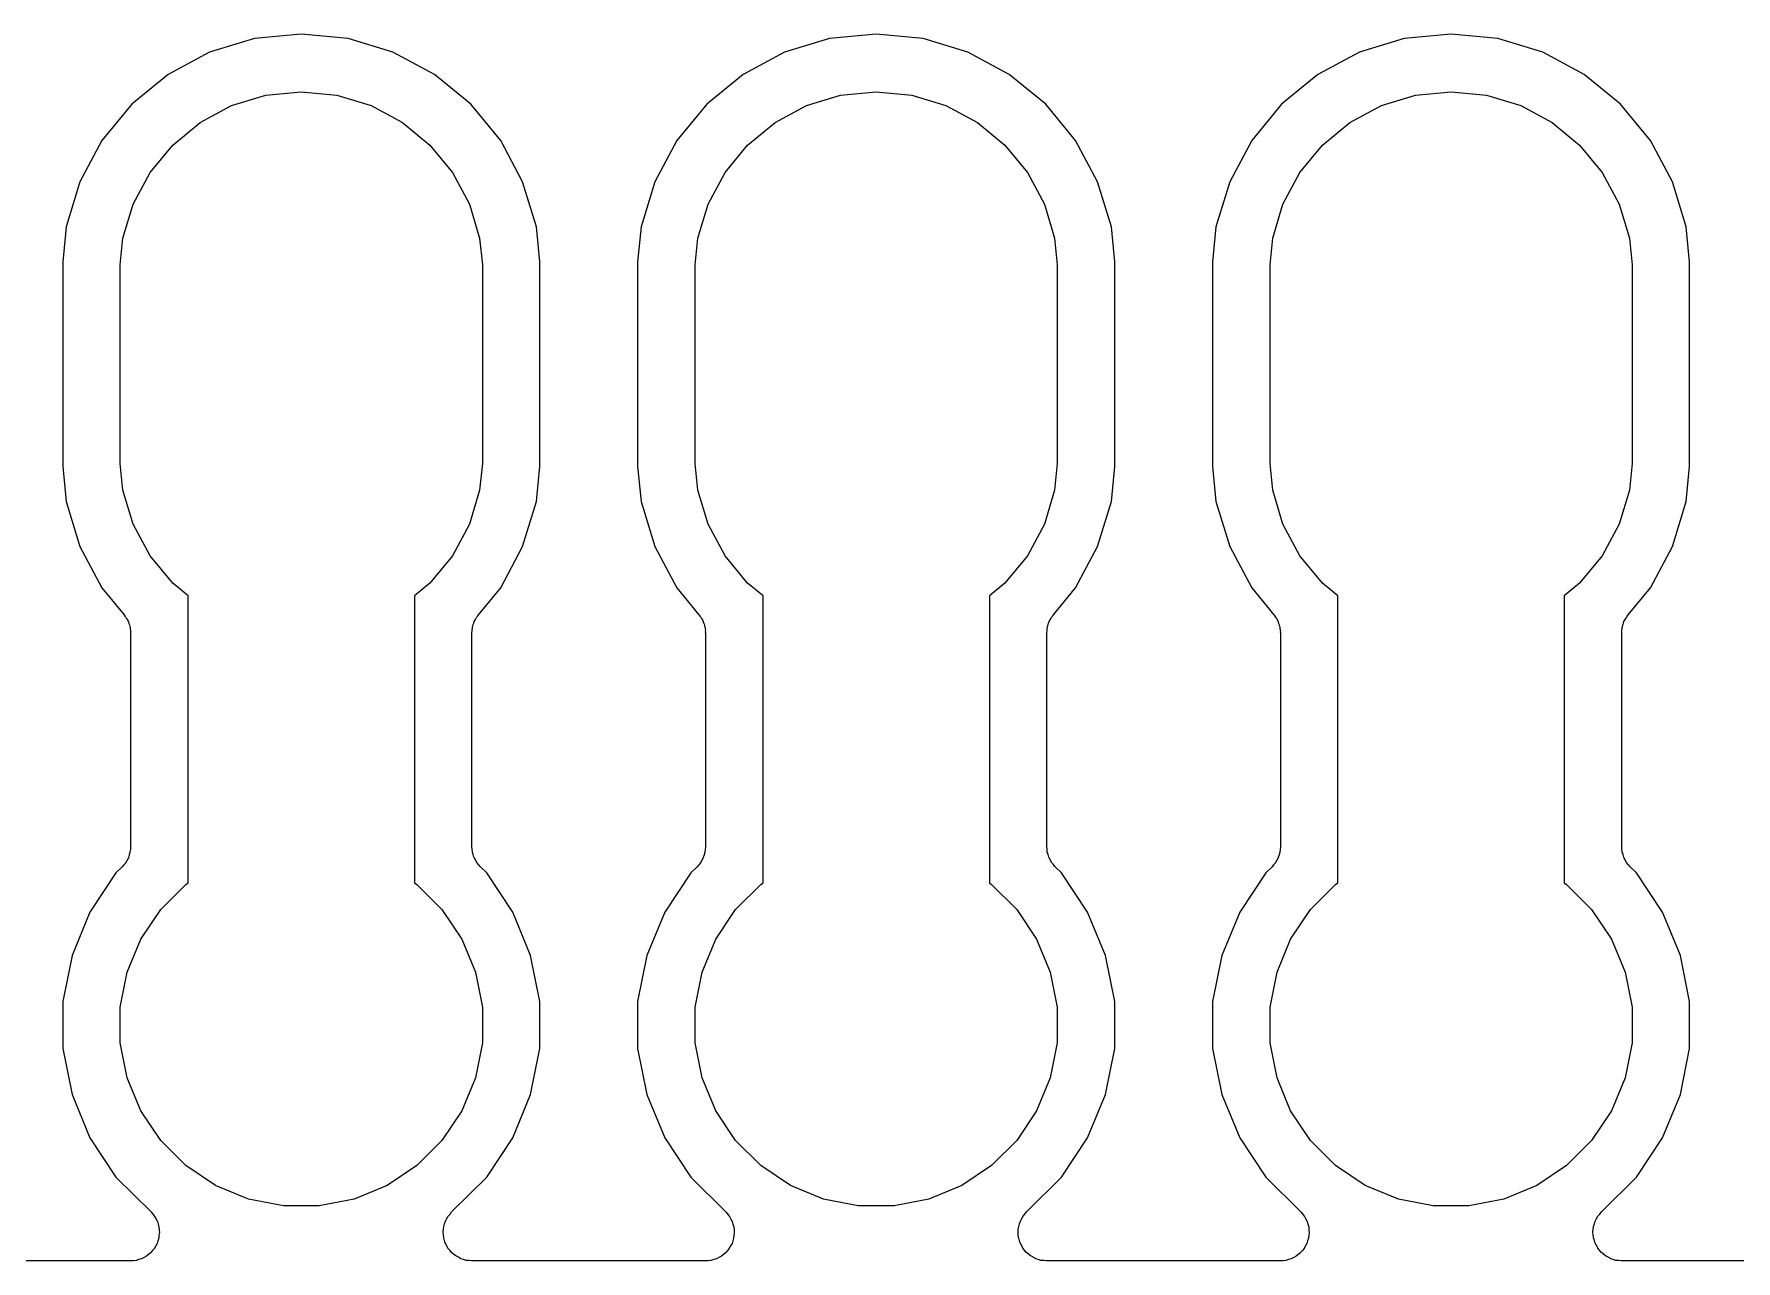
# Model space of a CAD drawing. Extents: x 74.5 to 163.3, y -89.7 to -63.9.
# Drawn here: x 148.04 to 155.56, y -89.69 to -84.27 of the extents above; entities that cross this region are included whole.
import ezdxf

# ---------------------------------------------------------------- set-up
doc = ezdxf.new("R2010")
doc.units = 0
doc.layers.add('BLACK', color=7, linetype='CONTINUOUS')

msp = doc.modelspace()

# ---------------------------------------------------------------- linework, layer by layer
at = {"layer": 'BLACK', "linetype": 'CONTINUOUS'}
for p, q in [((149.018, -84.2862), (148.82, -84.3465)), ((149.225, -84.2659), (149.018, -84.2862)), ((149.432, -84.2862), (149.225, -84.2659)), ((149.63, -84.3465), (149.432, -84.2862)), ((151.558, -84.2862), (151.36, -84.3465)), ((151.765, -84.2659), (151.558, -84.2862)), ((151.972, -84.2862), (151.765, -84.2659)), ((152.17, -84.3465), (151.972, -84.2862)), ((154.098, -84.2862), (153.9, -84.3465)), ((154.305, -84.2659), (154.098, -84.2862)), ((154.512, -84.2862), (154.305, -84.2659)), ((154.71, -84.3465), (154.512, -84.2862)), ((148.82, -84.3465), (148.637, -84.4444)), ((149.813, -84.4444), (149.63, -84.3465)), ((151.36, -84.3465), (151.177, -84.4444)), ((152.353, -84.4444), (152.17, -84.3465)), ((153.9, -84.3465), (153.717, -84.4444)), ((154.893, -84.4444), (154.71, -84.3465)), ((148.637, -84.4444), (148.476, -84.5761)), ((149.974, -84.5761), (149.813, -84.4444)), ((151.177, -84.4444), (151.016, -84.5761)), ((152.514, -84.5761), (152.353, -84.4444)), ((153.717, -84.4444), (153.556, -84.5761)), ((155.054, -84.5761), (154.893, -84.4444)), ((148.476, -84.5761), (148.344, -84.7366)), ((148.778, -84.6566), (148.917, -84.5823)), ((148.917, -84.5823), (149.068, -84.5366)), ((149.068, -84.5366), (149.225, -84.5211)), ((149.225, -84.5211), (149.382, -84.5366)), ((149.382, -84.5366), (149.533, -84.5823)), ((149.533, -84.5823), (149.672, -84.6566)), ((150.106, -84.7366), (149.974, -84.5761)), ((151.016, -84.5761), (150.884, -84.7366)), ((151.318, -84.6566), (151.457, -84.5823)), ((151.457, -84.5823), (151.608, -84.5366)), ((151.608, -84.5366), (151.765, -84.5211)), ((151.765, -84.5211), (151.922, -84.5366)), ((151.922, -84.5366), (152.073, -84.5823)), ((152.073, -84.5823), (152.212, -84.6566)), ((152.646, -84.7366), (152.514, -84.5761)), ((153.556, -84.5761), (153.424, -84.7366)), ((153.858, -84.6566), (153.997, -84.5823)), ((153.997, -84.5823), (154.148, -84.5366)), ((154.148, -84.5366), (154.305, -84.5211)), ((154.305, -84.5211), (154.462, -84.5366)), ((154.462, -84.5366), (154.613, -84.5823)), ((154.613, -84.5823), (154.752, -84.6566)), ((155.186, -84.7366), (155.054, -84.5761)), ((148.657, -84.7566), (148.778, -84.6566)), ((149.672, -84.6566), (149.793, -84.7566)), ((151.197, -84.7566), (151.318, -84.6566)), ((152.212, -84.6566), (152.333, -84.7566)), ((153.737, -84.7566), (153.858, -84.6566)), ((154.752, -84.6566), (154.873, -84.7566)), ((148.344, -84.7366), (148.247, -84.9197)), ((150.203, -84.9197), (150.106, -84.7366)), ((150.884, -84.7366), (150.787, -84.9197)), ((152.743, -84.9197), (152.646, -84.7366)), ((153.424, -84.7366), (153.327, -84.9197)), ((155.283, -84.9197), (155.186, -84.7366)), ((148.557, -84.8784), (148.657, -84.7566)), ((149.793, -84.7566), (149.893, -84.8784)), ((151.097, -84.8784), (151.197, -84.7566)), ((152.333, -84.7566), (152.433, -84.8784)), ((153.637, -84.8784), (153.737, -84.7566)), ((154.873, -84.7566), (154.973, -84.8784)), ((148.482, -85.0174), (148.557, -84.8784)), ((149.893, -84.8784), (149.968, -85.0174)), ((151.022, -85.0174), (151.097, -84.8784)), ((152.433, -84.8784), (152.508, -85.0174)), ((153.562, -85.0174), (153.637, -84.8784)), ((154.973, -84.8784), (155.048, -85.0174)), ((148.247, -84.9197), (148.186, -85.1184)), ((150.264, -85.1184), (150.203, -84.9197)), ((150.787, -84.9197), (150.726, -85.1184)), ((152.804, -85.1184), (152.743, -84.9197)), ((153.327, -84.9197), (153.266, -85.1184)), ((155.344, -85.1184), (155.283, -84.9197)), ((148.437, -85.1682), (148.482, -85.0174)), ((149.968, -85.0174), (150.013, -85.1682)), ((150.977, -85.1682), (151.022, -85.0174)), ((152.508, -85.0174), (152.553, -85.1682)), ((153.517, -85.1682), (153.562, -85.0174)), ((155.048, -85.0174), (155.093, -85.1682)), ((148.186, -85.1184), (148.171, -85.2732)), ((150.279, -85.2732), (150.264, -85.1184)), ((150.726, -85.1184), (150.711, -85.2732)), ((152.819, -85.2732), (152.804, -85.1184)), ((153.266, -85.1184), (153.251, -85.2732)), ((155.359, -85.2732), (155.344, -85.1184)), ((148.425, -85.2857), (148.437, -85.1682)), ((150.013, -85.1682), (150.025, -85.2857)), ((150.965, -85.2857), (150.977, -85.1682)), ((152.553, -85.1682), (152.565, -85.2857)), ((153.505, -85.2857), (153.517, -85.1682)), ((155.093, -85.1682), (155.105, -85.2857)), ((148.171, -85.2732), (148.171, -86.1768)), ((148.425, -86.1643), (148.425, -85.2857)), ((150.025, -85.2857), (150.025, -86.1643)), ((150.279, -86.1768), (150.279, -85.2732)), ((150.711, -85.2732), (150.711, -86.1768)), ((150.965, -86.1643), (150.965, -85.2857)), ((152.565, -85.2857), (152.565, -86.1643)), ((152.819, -86.1768), (152.819, -85.2732)), ((153.251, -85.2732), (153.251, -86.1768)), ((153.505, -86.1643), (153.505, -85.2857)), ((155.105, -85.2857), (155.105, -86.1643)), ((155.359, -86.1768), (155.359, -85.2732)), ((148.437, -86.2818), (148.425, -86.1643)), ((150.025, -86.1643), (150.013, -86.2818)), ((150.977, -86.2818), (150.965, -86.1643)), ((152.565, -86.1643), (152.553, -86.2818)), ((153.517, -86.2818), (153.505, -86.1643)), ((155.105, -86.1643), (155.093, -86.2818)), ((148.171, -86.1768), (148.186, -86.3316)), ((150.264, -86.3316), (150.279, -86.1768)), ((150.711, -86.1768), (150.726, -86.3316)), ((152.804, -86.3316), (152.819, -86.1768)), ((153.251, -86.1768), (153.266, -86.3316)), ((155.344, -86.3316), (155.359, -86.1768)), ((148.482, -86.4326), (148.437, -86.2818)), ((150.013, -86.2818), (149.968, -86.4326)), ((151.022, -86.4326), (150.977, -86.2818)), ((152.553, -86.2818), (152.508, -86.4326)), ((153.562, -86.4326), (153.517, -86.2818)), ((155.093, -86.2818), (155.048, -86.4326)), ((148.186, -86.3316), (148.247, -86.5303)), ((150.203, -86.5303), (150.264, -86.3316)), ((150.726, -86.3316), (150.787, -86.5303)), ((152.743, -86.5303), (152.804, -86.3316)), ((153.266, -86.3316), (153.327, -86.5303)), ((155.283, -86.5303), (155.344, -86.3316)), ((148.557, -86.5716), (148.482, -86.4326)), ((149.968, -86.4326), (149.893, -86.5716)), ((151.097, -86.5716), (151.022, -86.4326)), ((152.508, -86.4326), (152.433, -86.5716)), ((153.637, -86.5716), (153.562, -86.4326)), ((155.048, -86.4326), (154.973, -86.5716)), ((148.247, -86.5303), (148.344, -86.7134)), ((150.106, -86.7134), (150.203, -86.5303)), ((150.787, -86.5303), (150.884, -86.7134)), ((152.646, -86.7134), (152.743, -86.5303)), ((153.327, -86.5303), (153.424, -86.7134)), ((155.186, -86.7134), (155.283, -86.5303)), ((148.657, -86.6934), (148.557, -86.5716)), ((149.893, -86.5716), (149.793, -86.6934)), ((151.197, -86.6934), (151.097, -86.5716)), ((152.433, -86.5716), (152.333, -86.6934)), ((153.737, -86.6934), (153.637, -86.5716)), ((154.973, -86.5716), (154.873, -86.6934)), ((148.725, -86.7496), (148.657, -86.6934)), ((149.793, -86.6934), (149.725, -86.7496)), ((151.265, -86.7496), (151.197, -86.6934)), ((152.333, -86.6934), (152.265, -86.7496)), ((153.805, -86.7496), (153.737, -86.6934)), ((154.873, -86.6934), (154.805, -86.7496)), ((148.344, -86.7134), (148.442, -86.8326)), ((148.725, -88.0179), (148.725, -86.7496)), ((149.725, -86.7496), (149.725, -88.0179)), ((150.008, -86.8326), (150.106, -86.7134)), ((150.884, -86.7134), (150.982, -86.8326)), ((151.265, -88.0179), (151.265, -86.7496)), ((152.265, -86.7496), (152.265, -88.0179)), ((152.548, -86.8326), (152.646, -86.7134)), ((153.424, -86.7134), (153.522, -86.8326)), ((153.805, -88.0179), (153.805, -86.7496)), ((154.805, -86.7496), (154.805, -88.0179)), ((155.088, -86.8326), (155.186, -86.7134)), ((148.442, -86.8326), (148.443, -86.8339)), ((148.443, -86.8339), (148.446, -86.8386)), ((148.446, -86.8386), (148.45, -86.8428)), ((148.45, -86.8428), (148.453, -86.8489)), ((148.453, -86.8489), (148.457, -86.8547)), ((149.994, -86.8532), (149.998, -86.8474)), ((149.998, -86.8474), (150.001, -86.8414)), ((150.001, -86.8414), (150.005, -86.8371)), ((150.005, -86.8371), (150.008, -86.8326)), ((150.982, -86.8326), (150.983, -86.8339)), ((150.983, -86.8339), (150.986, -86.8386)), ((150.986, -86.8386), (150.99, -86.8428)), ((150.99, -86.8428), (150.993, -86.8489)), ((150.993, -86.8489), (150.997, -86.8547)), ((152.534, -86.8532), (152.538, -86.8474)), ((152.538, -86.8474), (152.541, -86.8414)), ((152.541, -86.8414), (152.545, -86.8371)), ((152.545, -86.8371), (152.548, -86.8326)), ((153.522, -86.8326), (153.523, -86.8339)), ((153.523, -86.8339), (153.526, -86.8386)), ((153.526, -86.8386), (153.53, -86.8428)), ((153.53, -86.8428), (153.533, -86.8489)), ((153.533, -86.8489), (153.537, -86.8547)), ((155.074, -86.8532), (155.078, -86.8474)), ((155.078, -86.8474), (155.081, -86.8414)), ((155.081, -86.8414), (155.085, -86.8371)), ((155.085, -86.8371), (155.088, -86.8326)), ((148.457, -86.8547), (148.459, -86.8599)), ((148.459, -86.8599), (148.461, -86.8647)), ((148.461, -86.8647), (148.463, -86.8713)), ((148.463, -86.8713), (148.466, -86.8777)), ((148.466, -86.8777), (148.467, -86.8832)), ((148.467, -86.8832), (148.469, -86.8885)), ((148.469, -86.8885), (148.469, -86.8953)), ((148.469, -86.8953), (148.471, -86.9021)), ((148.471, -86.9021), (148.47, -86.9076)), ((148.47, -86.9076), (148.471, -86.9131)), ((148.471, -86.9131), (148.471, -87.8568)), ((149.979, -86.9113), (149.98, -86.9059)), ((149.979, -86.9131), (149.979, -86.9113)), ((149.979, -87.8568), (149.979, -86.9131)), ((149.98, -86.9003), (149.981, -86.8936)), ((149.98, -86.9059), (149.98, -86.9003)), ((149.981, -86.8936), (149.982, -86.8867)), ((149.982, -86.8867), (149.983, -86.8815)), ((149.983, -86.8815), (149.985, -86.876)), ((149.985, -86.876), (149.987, -86.8697)), ((149.987, -86.8697), (149.989, -86.8631)), ((149.989, -86.8631), (149.992, -86.8583)), ((149.992, -86.8583), (149.994, -86.8532)), ((150.997, -86.8547), (150.999, -86.8599)), ((150.999, -86.8599), (151.001, -86.8647)), ((151.001, -86.8647), (151.003, -86.8713)), ((151.003, -86.8713), (151.006, -86.8777)), ((151.006, -86.8777), (151.007, -86.8832)), ((151.007, -86.8832), (151.009, -86.8885)), ((151.009, -86.8885), (151.009, -86.8953)), ((151.009, -86.8953), (151.011, -86.9021)), ((151.011, -86.9021), (151.01, -86.9076)), ((151.01, -86.9076), (151.011, -86.9131)), ((151.011, -86.9131), (151.011, -87.8568)), ((152.519, -86.9113), (152.52, -86.9059)), ((152.519, -86.9131), (152.519, -86.9113)), ((152.519, -87.8568), (152.519, -86.9131)), ((152.52, -86.9003), (152.521, -86.8936)), ((152.52, -86.9059), (152.52, -86.9003)), ((152.521, -86.8936), (152.522, -86.8867)), ((152.522, -86.8867), (152.523, -86.8815)), ((152.523, -86.8815), (152.525, -86.876)), ((152.525, -86.876), (152.527, -86.8697)), ((152.527, -86.8697), (152.529, -86.8631)), ((152.529, -86.8631), (152.532, -86.8583)), ((152.532, -86.8583), (152.534, -86.8532)), ((153.537, -86.8547), (153.539, -86.8599)), ((153.539, -86.8599), (153.541, -86.8647)), ((153.541, -86.8647), (153.543, -86.8713)), ((153.543, -86.8713), (153.546, -86.8777)), ((153.546, -86.8777), (153.547, -86.8832)), ((153.547, -86.8832), (153.549, -86.8885)), ((153.549, -86.8885), (153.549, -86.8953)), ((153.549, -86.8953), (153.551, -86.9021)), ((153.551, -86.9021), (153.55, -86.9076)), ((153.55, -86.9076), (153.551, -86.9131)), ((153.551, -86.9131), (153.551, -87.8568)), ((155.059, -86.9113), (155.06, -86.9059)), ((155.059, -86.9131), (155.059, -86.9113)), ((155.059, -87.8568), (155.059, -86.9131)), ((155.06, -86.9003), (155.061, -86.8936)), ((155.06, -86.9059), (155.06, -86.9003)), ((155.061, -86.8936), (155.062, -86.8867)), ((155.062, -86.8867), (155.063, -86.8815)), ((155.063, -86.8815), (155.065, -86.876)), ((155.065, -86.876), (155.067, -86.8697)), ((155.067, -86.8697), (155.069, -86.8631)), ((155.069, -86.8631), (155.072, -86.8583)), ((155.072, -86.8583), (155.074, -86.8532)), ((148.465, -87.8944), (148.461, -87.9056)), ((148.468, -87.8832), (148.465, -87.8944)), ((148.47, -87.8703), (148.468, -87.8819)), ((148.468, -87.8819), (148.468, -87.8826)), ((148.468, -87.8826), (148.468, -87.8832)), ((148.471, -87.8586), (148.47, -87.8703)), ((148.471, -87.8568), (148.471, -87.8572)), ((148.471, -87.8572), (148.471, -87.8573)), ((148.471, -87.8573), (148.471, -87.8573)), ((148.471, -87.8573), (148.471, -87.8586)), ((149.98, -87.8685), (149.979, -87.8568)), ((149.981, -87.8802), (149.98, -87.8685)), ((149.981, -87.8808), (149.981, -87.8802)), ((149.981, -87.8815), (149.981, -87.8808)), ((149.985, -87.8927), (149.981, -87.8815)), ((149.988, -87.904), (149.985, -87.8927)), ((149.988, -87.9046), (149.988, -87.904)), ((151.005, -87.8944), (151.001, -87.9056)), ((151.008, -87.8832), (151.005, -87.8944)), ((151.01, -87.8703), (151.008, -87.8819)), ((151.008, -87.8819), (151.008, -87.8826)), ((151.008, -87.8826), (151.008, -87.8832)), ((151.011, -87.8586), (151.01, -87.8703)), ((151.011, -87.8568), (151.011, -87.8572)), ((151.011, -87.8572), (151.011, -87.8573)), ((151.011, -87.8573), (151.011, -87.8573)), ((151.011, -87.8573), (151.011, -87.8586)), ((152.52, -87.8685), (152.519, -87.8568)), ((152.521, -87.8802), (152.52, -87.8685)), ((152.521, -87.8808), (152.521, -87.8802)), ((152.521, -87.8815), (152.521, -87.8808)), ((152.525, -87.8927), (152.521, -87.8815)), ((152.528, -87.904), (152.525, -87.8927)), ((152.528, -87.9046), (152.528, -87.904)), ((153.545, -87.8944), (153.541, -87.9056)), ((153.548, -87.8832), (153.545, -87.8944)), ((153.55, -87.8703), (153.548, -87.8819)), ((153.548, -87.8819), (153.548, -87.8826)), ((153.548, -87.8826), (153.548, -87.8832)), ((153.551, -87.8586), (153.55, -87.8703)), ((153.551, -87.8568), (153.551, -87.8572)), ((153.551, -87.8572), (153.551, -87.8573)), ((153.551, -87.8573), (153.551, -87.8573)), ((153.551, -87.8573), (153.551, -87.8586)), ((155.06, -87.8685), (155.059, -87.8568)), ((155.061, -87.8802), (155.06, -87.8685)), ((155.061, -87.8808), (155.061, -87.8802)), ((155.061, -87.8815), (155.061, -87.8808)), ((155.065, -87.8927), (155.061, -87.8815)), ((155.068, -87.904), (155.065, -87.8927)), ((155.068, -87.9046), (155.068, -87.904)), ((148.406, -87.9741), (148.291, -88.1467)), ((148.434, -87.9466), (148.406, -87.9741)), ((148.441, -87.9376), (148.434, -87.9466)), ((148.449, -87.9286), (148.441, -87.9376)), ((148.45, -87.9275), (148.449, -87.928)), ((148.449, -87.928), (148.449, -87.9286)), ((148.455, -87.9171), (148.45, -87.9275)), ((148.461, -87.9068), (148.455, -87.9171)), ((148.461, -87.9056), (148.461, -87.9062)), ((148.461, -87.9062), (148.461, -87.9068)), ((149.989, -87.9052), (149.988, -87.9046)), ((149.994, -87.9156), (149.989, -87.9052)), ((149.999, -87.926), (149.994, -87.9156)), ((150, -87.9265), (149.999, -87.926)), ((150, -87.9271), (150, -87.9265)), ((150.008, -87.9362), (150, -87.9271)), ((150.015, -87.9454), (150.008, -87.9362)), ((150.016, -87.9463), (150.015, -87.9454)), ((150.016, -87.9466), (150.016, -87.9463)), ((150.016, -87.9463), (150.016, -87.9463)), ((150.016, -87.9463), (150.016, -87.9463)), ((150.044, -87.9741), (150.016, -87.9466)), ((150.159, -88.1467), (150.044, -87.9741)), ((150.946, -87.9741), (150.831, -88.1467)), ((150.974, -87.9466), (150.946, -87.9741)), ((150.981, -87.9376), (150.974, -87.9466)), ((150.989, -87.9286), (150.981, -87.9376)), ((150.99, -87.9275), (150.989, -87.928)), ((150.989, -87.928), (150.989, -87.9286)), ((150.995, -87.9171), (150.99, -87.9275)), ((151.001, -87.9068), (150.995, -87.9171)), ((151.001, -87.9056), (151.001, -87.9062)), ((151.001, -87.9062), (151.001, -87.9068)), ((152.529, -87.9052), (152.528, -87.9046)), ((152.534, -87.9156), (152.529, -87.9052)), ((152.539, -87.926), (152.534, -87.9156)), ((152.54, -87.9265), (152.539, -87.926)), ((152.54, -87.9271), (152.54, -87.9265)), ((152.548, -87.9362), (152.54, -87.9271)), ((152.555, -87.9454), (152.548, -87.9362)), ((152.556, -87.9463), (152.555, -87.9454)), ((152.556, -87.9466), (152.556, -87.9463)), ((152.556, -87.9463), (152.556, -87.9463)), ((152.556, -87.9463), (152.556, -87.9463)), ((152.584, -87.9741), (152.556, -87.9466)), ((152.699, -88.1467), (152.584, -87.9741)), ((153.486, -87.9741), (153.371, -88.1467)), ((153.514, -87.9466), (153.486, -87.9741)), ((153.521, -87.9376), (153.514, -87.9466)), ((153.529, -87.9286), (153.521, -87.9376)), ((153.53, -87.9275), (153.529, -87.928)), ((153.529, -87.928), (153.529, -87.9286)), ((153.535, -87.9171), (153.53, -87.9275)), ((153.541, -87.9068), (153.535, -87.9171)), ((153.541, -87.9056), (153.541, -87.9062)), ((153.541, -87.9062), (153.541, -87.9068)), ((155.069, -87.9052), (155.068, -87.9046)), ((155.074, -87.9156), (155.069, -87.9052)), ((155.079, -87.926), (155.074, -87.9156)), ((155.08, -87.9265), (155.079, -87.926)), ((155.08, -87.9271), (155.08, -87.9265)), ((155.088, -87.9362), (155.08, -87.9271)), ((155.095, -87.9454), (155.088, -87.9362)), ((155.096, -87.9463), (155.095, -87.9454)), ((155.096, -87.9466), (155.096, -87.9463)), ((155.096, -87.9463), (155.096, -87.9463)), ((155.096, -87.9463), (155.096, -87.9463)), ((155.124, -87.9741), (155.096, -87.9466)), ((155.239, -88.1467), (155.124, -87.9741)), ((148.604, -88.136), (148.715, -88.0246)), ((148.715, -88.0246), (148.725, -88.0179)), ((149.725, -88.0179), (149.735, -88.0246)), ((149.735, -88.0246), (149.846, -88.136)), ((151.144, -88.136), (151.255, -88.0246)), ((151.255, -88.0246), (151.265, -88.0179)), ((152.265, -88.0179), (152.275, -88.0246)), ((152.275, -88.0246), (152.386, -88.136)), ((153.684, -88.136), (153.795, -88.0246)), ((153.795, -88.0246), (153.805, -88.0179)), ((154.805, -88.0179), (154.815, -88.0246)), ((154.815, -88.0246), (154.926, -88.136)), ((148.291, -88.1467), (148.212, -88.3386)), ((148.516, -88.2671), (148.604, -88.136)), ((149.846, -88.136), (149.934, -88.2671)), ((150.238, -88.3386), (150.159, -88.1467)), ((150.831, -88.1467), (150.752, -88.3386)), ((151.056, -88.2671), (151.144, -88.136)), ((152.386, -88.136), (152.474, -88.2671)), ((152.778, -88.3386), (152.699, -88.1467)), ((153.371, -88.1467), (153.292, -88.3386)), ((153.596, -88.2671), (153.684, -88.136)), ((154.926, -88.136), (155.014, -88.2671)), ((155.318, -88.3386), (155.239, -88.1467)), ((148.456, -88.4126), (148.516, -88.2671)), ((149.934, -88.2671), (149.994, -88.4126)), ((150.996, -88.4126), (151.056, -88.2671)), ((152.474, -88.2671), (152.534, -88.4126)), ((153.536, -88.4126), (153.596, -88.2671)), ((155.014, -88.2671), (155.074, -88.4126)), ((148.212, -88.3386), (148.171, -88.5422)), ((150.279, -88.5422), (150.238, -88.3386)), ((150.752, -88.3386), (150.711, -88.5422)), ((152.819, -88.5422), (152.778, -88.3386)), ((153.292, -88.3386), (153.251, -88.5422)), ((155.359, -88.5422), (155.318, -88.3386)), ((148.425, -88.5672), (148.456, -88.4126)), ((149.994, -88.4126), (150.025, -88.5672)), ((150.965, -88.5672), (150.996, -88.4126)), ((152.534, -88.4126), (152.565, -88.5672)), ((153.505, -88.5672), (153.536, -88.4126)), ((155.074, -88.4126), (155.105, -88.5672)), ((148.171, -88.5422), (148.171, -88.7498)), ((148.425, -88.7248), (148.425, -88.5672)), ((150.025, -88.5672), (150.025, -88.7248)), ((150.279, -88.7498), (150.279, -88.5422)), ((150.711, -88.5422), (150.711, -88.7498)), ((150.965, -88.7248), (150.965, -88.5672)), ((152.565, -88.5672), (152.565, -88.7248)), ((152.819, -88.7498), (152.819, -88.5422)), ((153.251, -88.5422), (153.251, -88.7498)), ((153.505, -88.7248), (153.505, -88.5672)), ((155.105, -88.5672), (155.105, -88.7248)), ((155.359, -88.7498), (155.359, -88.5422)), ((148.456, -88.8794), (148.425, -88.7248)), ((150.025, -88.7248), (149.994, -88.8794)), ((150.996, -88.8794), (150.965, -88.7248)), ((152.565, -88.7248), (152.534, -88.8794)), ((153.536, -88.8794), (153.505, -88.7248)), ((155.105, -88.7248), (155.074, -88.8794)), ((148.171, -88.7498), (148.212, -88.9534)), ((150.238, -88.9534), (150.279, -88.7498)), ((150.711, -88.7498), (150.752, -88.9534)), ((152.778, -88.9534), (152.819, -88.7498)), ((153.251, -88.7498), (153.292, -88.9534)), ((155.318, -88.9534), (155.359, -88.7498)), ((148.516, -89.0249), (148.456, -88.8794)), ((149.994, -88.8794), (149.934, -89.0249)), ((151.056, -89.0249), (150.996, -88.8794)), ((152.534, -88.8794), (152.474, -89.0249)), ((153.596, -89.0249), (153.536, -88.8794)), ((155.074, -88.8794), (155.014, -89.0249)), ((148.212, -88.9534), (148.291, -89.1453)), ((150.159, -89.1453), (150.238, -88.9534)), ((150.752, -88.9534), (150.831, -89.1453)), ((152.699, -89.1453), (152.778, -88.9534)), ((153.292, -88.9534), (153.371, -89.1453)), ((155.239, -89.1453), (155.318, -88.9534)), ((148.604, -89.156), (148.516, -89.0249)), ((149.934, -89.0249), (149.846, -89.156)), ((151.144, -89.156), (151.056, -89.0249)), ((152.474, -89.0249), (152.386, -89.156)), ((153.684, -89.156), (153.596, -89.0249)), ((155.014, -89.0249), (154.926, -89.156)), ((148.291, -89.1453), (148.406, -89.3179)), ((148.715, -89.2674), (148.604, -89.156)), ((149.846, -89.156), (149.735, -89.2674)), ((150.044, -89.3179), (150.159, -89.1453)), ((150.831, -89.1453), (150.946, -89.3179)), ((151.255, -89.2674), (151.144, -89.156)), ((152.386, -89.156), (152.275, -89.2674)), ((152.584, -89.3179), (152.699, -89.1453)), ((153.371, -89.1453), (153.486, -89.3179)), ((153.795, -89.2674), (153.684, -89.156)), ((154.926, -89.156), (154.815, -89.2674)), ((155.124, -89.3179), (155.239, -89.1453)), ((148.406, -89.3179), (148.561, -89.4722)), ((148.846, -89.355), (148.715, -89.2674)), ((149.735, -89.2674), (149.604, -89.355)), ((149.889, -89.4722), (150.044, -89.3179)), ((150.946, -89.3179), (151.101, -89.4722)), ((151.386, -89.355), (151.255, -89.2674)), ((152.275, -89.2674), (152.144, -89.355)), ((152.429, -89.4722), (152.584, -89.3179)), ((153.486, -89.3179), (153.641, -89.4722)), ((153.926, -89.355), (153.795, -89.2674)), ((154.815, -89.2674), (154.684, -89.355)), ((154.969, -89.4722), (155.124, -89.3179)), ((148.992, -89.4153), (148.846, -89.355)), ((149.604, -89.355), (149.458, -89.4153)), ((151.532, -89.4153), (151.386, -89.355)), ((152.144, -89.355), (151.998, -89.4153)), ((154.072, -89.4153), (153.926, -89.355)), ((154.684, -89.355), (154.538, -89.4153)), ((148.561, -89.4722), (148.562, -89.4731)), ((148.562, -89.4731), (148.562, -89.4731)), ((148.562, -89.4731), (148.562, -89.4732)), ((148.562, -89.4732), (148.562, -89.4735)), ((148.562, -89.4735), (148.57, -89.4831)), ((148.57, -89.4831), (148.577, -89.4925)), ((149.146, -89.446), (148.992, -89.4153)), ((149.304, -89.446), (149.146, -89.446)), ((149.458, -89.4153), (149.304, -89.446)), ((149.874, -89.491), (149.882, -89.4816)), ((149.882, -89.4816), (149.889, -89.4722)), ((151.101, -89.4722), (151.102, -89.4731)), ((151.102, -89.4731), (151.102, -89.4731)), ((151.102, -89.4731), (151.102, -89.4732)), ((151.102, -89.4732), (151.102, -89.4735)), ((151.102, -89.4735), (151.11, -89.4831)), ((151.11, -89.4831), (151.117, -89.4925)), ((151.686, -89.446), (151.532, -89.4153)), ((151.844, -89.446), (151.686, -89.446)), ((151.998, -89.4153), (151.844, -89.446)), ((152.414, -89.491), (152.422, -89.4816)), ((152.422, -89.4816), (152.429, -89.4722)), ((153.641, -89.4722), (153.642, -89.4731)), ((153.642, -89.4731), (153.642, -89.4731)), ((153.642, -89.4731), (153.642, -89.4732)), ((153.642, -89.4732), (153.642, -89.4735)), ((153.642, -89.4735), (153.65, -89.4831)), ((153.65, -89.4831), (153.657, -89.4925)), ((154.226, -89.446), (154.072, -89.4153)), ((154.384, -89.446), (154.226, -89.446)), ((154.538, -89.4153), (154.384, -89.446)), ((154.954, -89.491), (154.962, -89.4816)), ((154.962, -89.4816), (154.969, -89.4722)), ((148.577, -89.4925), (148.577, -89.4927)), ((148.577, -89.4927), (148.577, -89.4928)), ((148.577, -89.4928), (148.583, -89.5037)), ((148.583, -89.5037), (148.589, -89.5144)), ((148.589, -89.5144), (148.589, -89.5146)), ((148.589, -89.5146), (148.589, -89.5148)), ((148.589, -89.5148), (148.592, -89.5267)), ((148.592, -89.5267), (148.596, -89.5382)), ((148.596, -89.5382), (148.596, -89.5384)), ((148.596, -89.5384), (148.596, -89.5386)), ((148.596, -89.5386), (148.597, -89.5508)), ((148.597, -89.5508), (148.598, -89.5629)), ((149.852, -89.5611), (149.853, -89.549)), ((149.853, -89.549), (149.855, -89.5369)), ((149.855, -89.5365), (149.858, -89.5247)), ((149.855, -89.5367), (149.855, -89.5365)), ((149.855, -89.5369), (149.855, -89.5367)), ((149.858, -89.5247), (149.862, -89.5132)), ((149.862, -89.5128), (149.868, -89.5019)), ((149.862, -89.513), (149.862, -89.5128)), ((149.862, -89.5132), (149.862, -89.513)), ((149.868, -89.5019), (149.874, -89.4914)), ((149.874, -89.4912), (149.874, -89.491)), ((149.874, -89.4914), (149.874, -89.4912)), ((151.117, -89.4925), (151.117, -89.4927)), ((151.117, -89.4927), (151.117, -89.4928)), ((151.117, -89.4928), (151.123, -89.5037)), ((151.123, -89.5037), (151.129, -89.5144)), ((151.129, -89.5144), (151.129, -89.5146)), ((151.129, -89.5146), (151.129, -89.5148)), ((151.129, -89.5148), (151.132, -89.5267)), ((151.132, -89.5267), (151.136, -89.5382)), ((151.136, -89.5382), (151.136, -89.5384)), ((151.136, -89.5384), (151.136, -89.5386)), ((151.136, -89.5386), (151.137, -89.5508)), ((151.137, -89.5508), (151.138, -89.5629)), ((152.392, -89.5611), (152.393, -89.549)), ((152.393, -89.549), (152.395, -89.5369)), ((152.395, -89.5365), (152.398, -89.5247)), ((152.395, -89.5367), (152.395, -89.5365)), ((152.395, -89.5369), (152.395, -89.5367)), ((152.398, -89.5247), (152.402, -89.5132)), ((152.402, -89.5128), (152.408, -89.5019)), ((152.402, -89.513), (152.402, -89.5128)), ((152.402, -89.5132), (152.402, -89.513)), ((152.408, -89.5019), (152.414, -89.4914)), ((152.414, -89.4912), (152.414, -89.491)), ((152.414, -89.4914), (152.414, -89.4912)), ((153.657, -89.4925), (153.657, -89.4927)), ((153.657, -89.4927), (153.657, -89.4928)), ((153.657, -89.4928), (153.663, -89.5037)), ((153.663, -89.5037), (153.669, -89.5144)), ((153.669, -89.5144), (153.669, -89.5146)), ((153.669, -89.5146), (153.669, -89.5148)), ((153.669, -89.5148), (153.672, -89.5267)), ((153.672, -89.5267), (153.676, -89.5382)), ((153.676, -89.5382), (153.676, -89.5384)), ((153.676, -89.5384), (153.676, -89.5386)), ((153.676, -89.5386), (153.677, -89.5508)), ((153.677, -89.5508), (153.678, -89.5629)), ((154.932, -89.5611), (154.933, -89.549)), ((154.933, -89.549), (154.935, -89.5369)), ((154.935, -89.5365), (154.938, -89.5247)), ((154.935, -89.5367), (154.935, -89.5365)), ((154.935, -89.5369), (154.935, -89.5367)), ((154.938, -89.5247), (154.942, -89.5132)), ((154.942, -89.5128), (154.948, -89.5019)), ((154.942, -89.513), (154.942, -89.5128)), ((154.942, -89.5132), (154.942, -89.513)), ((154.948, -89.5019), (154.954, -89.4914)), ((154.954, -89.4912), (154.954, -89.491)), ((154.954, -89.4914), (154.954, -89.4912)), ((148.576, -89.6334), (148.568, -89.6428)), ((148.582, -89.6223), (148.576, -89.633)), ((148.576, -89.633), (148.576, -89.6332)), ((148.576, -89.6332), (148.576, -89.6334)), ((148.588, -89.6116), (148.582, -89.6223)), ((148.591, -89.5997), (148.588, -89.6112)), ((148.588, -89.6112), (148.588, -89.6114)), ((148.588, -89.6114), (148.588, -89.6116)), ((148.595, -89.588), (148.591, -89.5997)), ((148.596, -89.5755), (148.595, -89.5875)), ((148.595, -89.5875), (148.595, -89.5877)), ((148.595, -89.5877), (148.595, -89.588)), ((148.598, -89.5633), (148.596, -89.5755)), ((148.598, -89.5629), (148.598, -89.5631)), ((148.598, -89.5631), (148.598, -89.5633)), ((149.852, -89.5613), (149.852, -89.5611)), ((149.852, -89.5616), (149.852, -89.5613)), ((149.853, -89.5736), (149.852, -89.5616)), ((149.854, -89.5858), (149.853, -89.5736)), ((149.854, -89.586), (149.854, -89.5858)), ((149.855, -89.5862), (149.854, -89.586)), ((149.858, -89.5979), (149.855, -89.5862)), ((149.861, -89.6096), (149.858, -89.5979)), ((149.862, -89.6098), (149.861, -89.6096)), ((149.862, -89.61), (149.862, -89.6098)), ((149.867, -89.6208), (149.862, -89.61)), ((149.873, -89.6315), (149.867, -89.6208)), ((149.873, -89.6317), (149.873, -89.6315)), ((149.873, -89.6319), (149.873, -89.6317)), ((149.881, -89.6414), (149.873, -89.6319)), ((151.116, -89.6334), (151.108, -89.6428)), ((151.122, -89.6223), (151.116, -89.633)), ((151.116, -89.633), (151.116, -89.6332)), ((151.116, -89.6332), (151.116, -89.6334)), ((151.128, -89.6116), (151.122, -89.6223)), ((151.131, -89.5997), (151.128, -89.6112)), ((151.128, -89.6112), (151.128, -89.6114)), ((151.128, -89.6114), (151.128, -89.6116)), ((151.135, -89.588), (151.131, -89.5997)), ((151.136, -89.5755), (151.135, -89.5875)), ((151.135, -89.5875), (151.135, -89.5877)), ((151.135, -89.5877), (151.135, -89.588)), ((151.138, -89.5633), (151.136, -89.5755)), ((151.138, -89.5629), (151.138, -89.5631)), ((151.138, -89.5631), (151.138, -89.5633)), ((152.392, -89.5613), (152.392, -89.5611)), ((152.392, -89.5616), (152.392, -89.5613)), ((152.393, -89.5736), (152.392, -89.5616)), ((152.394, -89.5858), (152.393, -89.5736)), ((152.394, -89.586), (152.394, -89.5858)), ((152.395, -89.5862), (152.394, -89.586)), ((152.398, -89.5979), (152.395, -89.5862)), ((152.401, -89.6096), (152.398, -89.5979)), ((152.402, -89.6098), (152.401, -89.6096)), ((152.402, -89.61), (152.402, -89.6098)), ((152.407, -89.6208), (152.402, -89.61)), ((152.413, -89.6315), (152.407, -89.6208)), ((152.413, -89.6317), (152.413, -89.6315)), ((152.413, -89.6319), (152.413, -89.6317)), ((152.421, -89.6414), (152.413, -89.6319)), ((153.656, -89.6334), (153.648, -89.6428)), ((153.662, -89.6223), (153.656, -89.633)), ((153.656, -89.633), (153.656, -89.6332)), ((153.656, -89.6332), (153.656, -89.6334)), ((153.668, -89.6116), (153.662, -89.6223)), ((153.671, -89.5997), (153.668, -89.6112)), ((153.668, -89.6112), (153.668, -89.6114)), ((153.668, -89.6114), (153.668, -89.6116)), ((153.675, -89.588), (153.671, -89.5997)), ((153.676, -89.5755), (153.675, -89.5875)), ((153.675, -89.5875), (153.675, -89.5877)), ((153.675, -89.5877), (153.675, -89.588)), ((153.678, -89.5633), (153.676, -89.5755)), ((153.678, -89.5629), (153.678, -89.5631)), ((153.678, -89.5631), (153.678, -89.5633)), ((154.932, -89.5613), (154.932, -89.5611)), ((154.932, -89.5616), (154.932, -89.5613)), ((154.933, -89.5736), (154.932, -89.5616)), ((154.934, -89.5858), (154.933, -89.5736)), ((154.934, -89.586), (154.934, -89.5858)), ((154.935, -89.5862), (154.934, -89.586)), ((154.938, -89.5979), (154.935, -89.5862)), ((154.941, -89.6096), (154.938, -89.5979)), ((154.942, -89.6098), (154.941, -89.6096)), ((154.942, -89.61), (154.942, -89.6098)), ((154.947, -89.6208), (154.942, -89.61)), ((154.953, -89.6315), (154.947, -89.6208)), ((154.953, -89.6317), (154.953, -89.6315)), ((154.953, -89.6319), (154.953, -89.6317)), ((154.961, -89.6414), (154.953, -89.6319)), ((148.471, -89.689), (147.439, -89.689)), ((148.483, -89.6878), (148.471, -89.689)), ((148.495, -89.6867), (148.483, -89.6878)), ((148.507, -89.6831), (148.495, -89.6866)), ((148.495, -89.6866), (148.495, -89.6866)), ((148.495, -89.6866), (148.495, -89.6867)), ((148.519, -89.6796), (148.507, -89.6831)), ((148.53, -89.6738), (148.519, -89.6794)), ((148.519, -89.6794), (148.519, -89.6795)), ((148.519, -89.6795), (148.519, -89.6796)), ((148.541, -89.668), (148.53, -89.6738)), ((148.55, -89.6601), (148.541, -89.6678)), ((148.541, -89.6678), (148.541, -89.6679)), ((148.541, -89.6679), (148.541, -89.668)), ((148.56, -89.6524), (148.55, -89.6601)), ((148.568, -89.6428), (148.56, -89.6521)), ((148.56, -89.6521), (148.56, -89.6523)), ((148.56, -89.6523), (148.56, -89.6524)), ((149.888, -89.6509), (149.881, -89.6414)), ((149.889, -89.651), (149.888, -89.6509)), ((149.889, -89.6512), (149.889, -89.651)), ((149.898, -89.659), (149.889, -89.6512)), ((149.907, -89.6668), (149.898, -89.659)), ((149.908, -89.6669), (149.907, -89.6668)), ((149.908, -89.667), (149.908, -89.6669)), ((149.919, -89.6729), (149.908, -89.667)), ((149.929, -89.6787), (149.919, -89.6729)), ((149.929, -89.6788), (149.929, -89.6787)), ((149.93, -89.6789), (149.929, -89.6788)), ((149.941, -89.6825), (149.93, -89.6789)), ((149.953, -89.6862), (149.941, -89.6825)), ((149.953, -89.6863), (149.953, -89.6862)), ((149.965, -89.6876), (149.953, -89.6863)), ((149.953, -89.6863), (149.953, -89.6863)), ((149.977, -89.689), (149.965, -89.6876)), ((149.978, -89.689), (149.977, -89.689)), ((149.979, -89.689), (149.978, -89.689)), ((149.978, -89.689), (149.978, -89.689)), ((149.978, -89.689), (149.978, -89.689)), ((151.011, -89.689), (149.979, -89.689)), ((151.023, -89.6878), (151.011, -89.689)), ((151.035, -89.6867), (151.023, -89.6878)), ((151.047, -89.6831), (151.035, -89.6866)), ((151.035, -89.6866), (151.035, -89.6866)), ((151.035, -89.6866), (151.035, -89.6867)), ((151.059, -89.6796), (151.047, -89.6831)), ((151.07, -89.6738), (151.059, -89.6794)), ((151.059, -89.6794), (151.059, -89.6795)), ((151.059, -89.6795), (151.059, -89.6796)), ((151.081, -89.668), (151.07, -89.6738)), ((151.09, -89.6601), (151.081, -89.6678)), ((151.081, -89.6678), (151.081, -89.6679)), ((151.081, -89.6679), (151.081, -89.668)), ((151.1, -89.6524), (151.09, -89.6601)), ((151.108, -89.6428), (151.1, -89.6521)), ((151.1, -89.6521), (151.1, -89.6523)), ((151.1, -89.6523), (151.1, -89.6524)), ((152.428, -89.6509), (152.421, -89.6414)), ((152.429, -89.651), (152.428, -89.6509)), ((152.429, -89.6512), (152.429, -89.651)), ((152.438, -89.659), (152.429, -89.6512)), ((152.447, -89.6668), (152.438, -89.659)), ((152.448, -89.6669), (152.447, -89.6668)), ((152.448, -89.667), (152.448, -89.6669)), ((152.459, -89.6729), (152.448, -89.667)), ((152.469, -89.6787), (152.459, -89.6729)), ((152.469, -89.6788), (152.469, -89.6787)), ((152.47, -89.6789), (152.469, -89.6788)), ((152.481, -89.6825), (152.47, -89.6789)), ((152.493, -89.6862), (152.481, -89.6825)), ((152.493, -89.6863), (152.493, -89.6862)), ((152.505, -89.6876), (152.493, -89.6863)), ((152.493, -89.6863), (152.493, -89.6863)), ((152.517, -89.689), (152.505, -89.6876)), ((152.518, -89.689), (152.517, -89.689)), ((152.519, -89.689), (152.518, -89.689)), ((152.518, -89.689), (152.518, -89.689)), ((152.518, -89.689), (152.518, -89.689)), ((153.551, -89.689), (152.519, -89.689)), ((153.563, -89.6878), (153.551, -89.689)), ((153.575, -89.6867), (153.563, -89.6878)), ((153.587, -89.6831), (153.575, -89.6866)), ((153.575, -89.6866), (153.575, -89.6866)), ((153.575, -89.6866), (153.575, -89.6867)), ((153.599, -89.6796), (153.587, -89.6831)), ((153.61, -89.6738), (153.599, -89.6794)), ((153.599, -89.6794), (153.599, -89.6795)), ((153.599, -89.6795), (153.599, -89.6796)), ((153.621, -89.668), (153.61, -89.6738)), ((153.63, -89.6601), (153.621, -89.6678)), ((153.621, -89.6678), (153.621, -89.6679)), ((153.621, -89.6679), (153.621, -89.668)), ((153.64, -89.6524), (153.63, -89.6601)), ((153.648, -89.6428), (153.64, -89.6521)), ((153.64, -89.6521), (153.64, -89.6523)), ((153.64, -89.6523), (153.64, -89.6524)), ((154.968, -89.6509), (154.961, -89.6414)), ((154.969, -89.651), (154.968, -89.6509)), ((154.969, -89.6512), (154.969, -89.651)), ((154.978, -89.659), (154.969, -89.6512)), ((154.987, -89.6668), (154.978, -89.659)), ((154.988, -89.6669), (154.987, -89.6668)), ((154.988, -89.667), (154.988, -89.6669)), ((154.999, -89.6729), (154.988, -89.667)), ((155.009, -89.6787), (154.999, -89.6729)), ((155.009, -89.6788), (155.009, -89.6787)), ((155.01, -89.6789), (155.009, -89.6788)), ((155.021, -89.6825), (155.01, -89.6789)), ((155.033, -89.6862), (155.021, -89.6825)), ((155.033, -89.6863), (155.033, -89.6862)), ((155.045, -89.6876), (155.033, -89.6863)), ((155.033, -89.6863), (155.033, -89.6863)), ((155.057, -89.689), (155.045, -89.6876)), ((155.058, -89.689), (155.057, -89.689)), ((155.059, -89.689), (155.058, -89.689)), ((155.058, -89.689), (155.058, -89.689)), ((155.058, -89.689), (155.058, -89.689)), ((156.091, -89.689), (155.059, -89.689))]:
    msp.add_line(p, q, dxfattribs=at)

doc.saveas('drawing.dxf')
